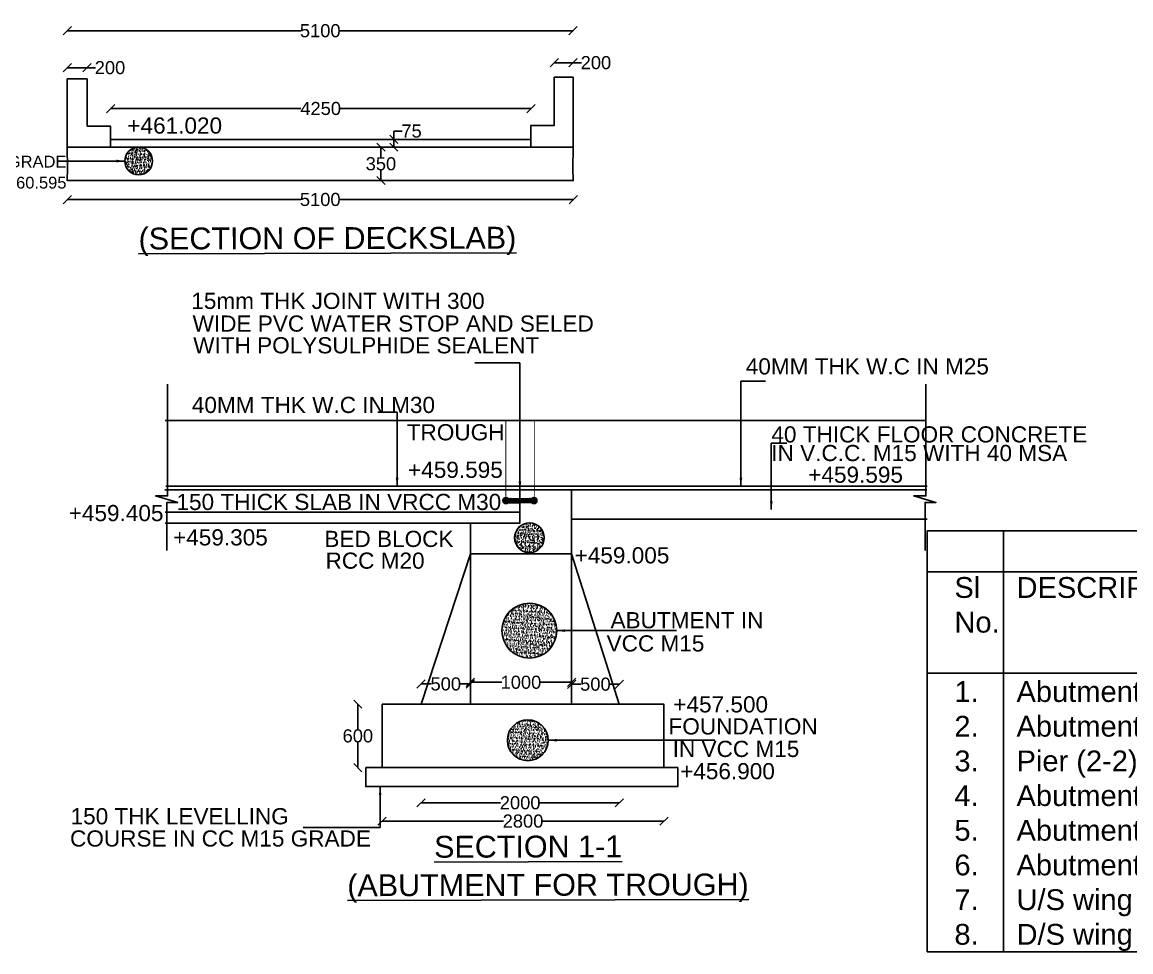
# Model space of a CAD drawing. Header units: millimetres. Extents: x 5124 to 6568637, y 2311 to 91879094.
# Drawn here: x 3553209 to 3565908, y 45943186 to 45953832 of the extents above; entities that cross this region are included whole.
import ezdxf

# ---------------------------------------------------------------- set-up
doc = ezdxf.new("R2010")
doc.units = ezdxf.units.MM
doc.header["$MEASUREMENT"] = 0
doc.linetypes.add('ACAD_ISO02W100', pattern=[15, 12, -3])
for name, color, linetype in [('DIMENSION', 7, 'Continuous'), ('DRAWING', 7, 'Continuous'), ('TEXT', 7, 'Continuous')]:
    doc.layers.add(name, color=color, linetype=linetype)
doc.styles.get("Standard").update_dxf_attribs({"font": 'arial.ttf', "height": 150})
doc.dimstyles.get("Standard").update_dxf_attribs({"dimtxt": 200, "dimasz": 110, "dimexe": 0.18, "dimexo": 0.0625, "dimgap": 0.09, "dimtad": 0, "dimtih": 1, "dimtoh": 1, "dimdec": 0, "dimzin": 0, "dimdsep": 46, "dimtxsty": 'Standard', "dimblk": 'OBLIQUE', "dimcen": 0.09, "dimse1": 1, "dimse2": 1, "dimadec": 0, "dimazin": 0, "dimtfac": 1, "dimtdec": 0, "dimtofl": 0, "dimtmove": 0, "dimatfit": 3, "dimfxl": 1, "dimtolj": 1, "dimtzin": 0, "dimarcsym": 0})

# ---------------------------------------------------------------- blocks, each defined once
blk = doc.blocks.new('_Oblique')
at = {"color": 0, "linetype": 'ByBlock', "lineweight": -2}
blk.add_line((-0.5, -0.5), (0.5, 0.5), dxfattribs=at)
blk = doc.blocks.new('*D78')
at = {"layer": 'Defpoints', "color": 0}
for p in [(3559519, 45953368), (3559305, 45953201), (3559519, 45953201)]:
    blk.add_point(p, dxfattribs=at)
at = {"layer": 'DIMENSION', "color": 0, "lineweight": -2}
for p, q in [((3559305, 45953368), (3559519, 45953368)), ((3559519, 45953368), (3559614, 45953368))]:
    blk.add_line(p, q, dxfattribs=at)
at = {"layer": 'DIMENSION', "color": 0, "lineweight": -2, "xscale": 95, "yscale": 95, "zscale": 95, "rotation": 180}
blk.add_blockref('_Oblique', (3559305, 45953368), dxfattribs=at)
at = {"layer": 'DIMENSION', "color": 0, "lineweight": -2, "xscale": 95, "yscale": 95, "zscale": 95}
blk.add_blockref('_Oblique', (3559519, 45953368), dxfattribs=at)
at = {"layer": 'DIMENSION', "color": 0, "insert": (3559781, 45953368), "char_height": 150, "attachment_point": 5}
blk.add_mtext('\\A1;200', dxfattribs=at)
blk = doc.blocks.new('*D79')
at = {"layer": 'Defpoints', "color": 0}
for p in [(3553726, 45953734), (3553726, 45953183), (3559519, 45953201)]:
    blk.add_point(p, dxfattribs=at)
at = {"layer": 'DIMENSION', "color": 0, "lineweight": -2}
for p, q in [((3553726, 45953734), (3556399, 45953734)), ((3559519, 45953734), (3556846, 45953734))]:
    blk.add_line(p, q, dxfattribs=at)
at = {"layer": 'DIMENSION', "color": 0, "lineweight": -2, "xscale": 95, "yscale": 95, "zscale": 95, "rotation": 180}
blk.add_blockref('_Oblique', (3553726, 45953734), dxfattribs=at)
at = {"layer": 'DIMENSION', "color": 0, "lineweight": -2, "xscale": 95, "yscale": 95, "zscale": 95}
blk.add_blockref('_Oblique', (3559519, 45953734), dxfattribs=at)
at = {"layer": 'DIMENSION', "color": 0, "insert": (3556623, 45953734), "char_height": 150, "attachment_point": 5}
blk.add_mtext('\\A1;5100', dxfattribs=at)
blk = doc.blocks.new('*D80')
at = {"layer": 'Defpoints', "color": 0}
for p in [(3553953, 45953311), (3553726, 45953183), (3553953, 45953183)]:
    blk.add_point(p, dxfattribs=at)
at = {"layer": 'DIMENSION', "color": 0, "lineweight": -2}
for p, q in [((3553726, 45953311), (3553953, 45953311)), ((3553953, 45953311), (3554048, 45953311))]:
    blk.add_line(p, q, dxfattribs=at)
at = {"layer": 'DIMENSION', "color": 0, "lineweight": -2, "xscale": 95, "yscale": 95, "zscale": 95, "rotation": 180}
blk.add_blockref('_Oblique', (3553726, 45953311), dxfattribs=at)
at = {"layer": 'DIMENSION', "color": 0, "lineweight": -2, "xscale": 95, "yscale": 95, "zscale": 95}
blk.add_blockref('_Oblique', (3553953, 45953311), dxfattribs=at)
at = {"layer": 'DIMENSION', "color": 0, "insert": (3554215, 45953311), "char_height": 150, "attachment_point": 5}
blk.add_mtext('\\A1;200', dxfattribs=at)
blk = doc.blocks.new('*D81')
at = {"layer": 'Defpoints', "color": 0}
for p in [(3559036, 45952843), (3554221, 45952643), (3559036, 45952651)]:
    blk.add_point(p, dxfattribs=at)
at = {"layer": 'DIMENSION', "color": 0, "lineweight": -2}
for p, q in [((3554221, 45952843), (3556402, 45952843)), ((3559036, 45952843), (3556855, 45952843))]:
    blk.add_line(p, q, dxfattribs=at)
at = {"layer": 'DIMENSION', "color": 0, "lineweight": -2, "xscale": 95, "yscale": 95, "zscale": 95, "rotation": 180}
blk.add_blockref('_Oblique', (3554221, 45952843), dxfattribs=at)
at = {"layer": 'DIMENSION', "color": 0, "lineweight": -2, "xscale": 95, "yscale": 95, "zscale": 95}
blk.add_blockref('_Oblique', (3559036, 45952843), dxfattribs=at)
at = {"layer": 'DIMENSION', "color": 0, "insert": (3556628, 45952843), "char_height": 150, "attachment_point": 5}
blk.add_mtext('\\A1;4250', dxfattribs=at)
blk = doc.blocks.new('*D82')
at = {"layer": 'Defpoints', "color": 0}
for p in [(3557458, 45952490), (3557466, 45952490), (3557458, 45952401)]:
    blk.add_point(p, dxfattribs=at)
at = {"layer": 'DIMENSION', "color": 0, "lineweight": -2}
for p, q in [((3557466, 45952490), (3557466, 45952585)), ((3557466, 45952585), (3557561, 45952585)), ((3557466, 45952401), (3557466, 45952490))]:
    blk.add_line(p, q, dxfattribs=at)
at = {"layer": 'DIMENSION', "color": 0, "lineweight": -2, "xscale": 95, "yscale": 95, "zscale": 95}
for p, rotation in [((3557466, 45952490), 90), ((3557466, 45952401), 270)]:
    blk.add_blockref('_Oblique', p, dxfattribs=dict(at, rotation=rotation))
at = {"layer": 'DIMENSION', "color": 0, "insert": (3557669, 45952585), "char_height": 150, "attachment_point": 5}
blk.add_mtext('\\A1;75', dxfattribs=at)
blk = doc.blocks.new('*D83')
at = {"layer": 'Defpoints', "color": 0}
for p in [(3557314, 45952401), (3557314, 45952019), (3557318, 45952019)]:
    blk.add_point(p, dxfattribs=at)
at = {"layer": 'DIMENSION', "color": 0, "lineweight": -2}
for p, q in [((3557318, 45952401), (3557318, 45952286)), ((3557318, 45952019), (3557318, 45952133))]:
    blk.add_line(p, q, dxfattribs=at)
at = {"layer": 'DIMENSION', "color": 0, "lineweight": -2, "xscale": 95, "yscale": 95, "zscale": 95}
for p, rotation in [((3557318, 45952401), 90), ((3557318, 45952019), 270)]:
    blk.add_blockref('_Oblique', p, dxfattribs=dict(at, rotation=rotation))
at = {"layer": 'DIMENSION', "color": 0, "insert": (3557318, 45952210), "char_height": 150, "attachment_point": 5}
blk.add_mtext('\\A1;350', dxfattribs=at)
blk = doc.blocks.new('*D84')
at = {"layer": 'Defpoints', "color": 0}
for p in [(3553725, 45952019), (3559521, 45952019), (3559521, 45951801)]:
    blk.add_point(p, dxfattribs=at)
at = {"layer": 'DIMENSION', "color": 0, "lineweight": -2}
for p, q in [((3553725, 45951801), (3556399, 45951801)), ((3559521, 45951801), (3556847, 45951801))]:
    blk.add_line(p, q, dxfattribs=at)
at = {"layer": 'DIMENSION', "color": 0, "lineweight": -2, "xscale": 95, "yscale": 95, "zscale": 95, "rotation": 180}
blk.add_blockref('_Oblique', (3553725, 45951801), dxfattribs=at)
at = {"layer": 'DIMENSION', "color": 0, "lineweight": -2, "xscale": 95, "yscale": 95, "zscale": 95}
blk.add_blockref('_Oblique', (3559521, 45951801), dxfattribs=at)
at = {"layer": 'DIMENSION', "color": 0, "insert": (3556623, 45951801), "char_height": 150, "attachment_point": 5}
blk.add_mtext('\\A1;5100', dxfattribs=at)
blk = doc.blocks.new('*D109')
at = {"layer": 'Defpoints', "color": 0}
for p in [(3558343, 45946253), (3557779, 45946022), (3558343, 45946022)]:
    blk.add_point(p, dxfattribs=at)
at = {"layer": 'DIMENSION', "color": 0, "lineweight": -2}
for p, q in [((3557779, 45946253), (3557895, 45946253)), ((3558343, 45946253), (3558226, 45946253))]:
    blk.add_line(p, q, dxfattribs=at)
at = {"layer": 'DIMENSION', "color": 0, "lineweight": -2, "xscale": 95, "yscale": 95, "zscale": 95, "rotation": 180}
blk.add_blockref('_Oblique', (3557779, 45946253), dxfattribs=at)
at = {"layer": 'DIMENSION', "color": 0, "lineweight": -2, "xscale": 95, "yscale": 95, "zscale": 95}
blk.add_blockref('_Oblique', (3558343, 45946253), dxfattribs=at)
at = {"layer": 'DIMENSION', "color": 0, "insert": (3558061, 45946253), "char_height": 150, "attachment_point": 5}
blk.add_mtext('\\A1;500', dxfattribs=at)
blk = doc.blocks.new('*D110')
at = {"layer": 'Defpoints', "color": 0}
for p in [(3559502, 45946272), (3558343, 45946022), (3559502, 45946022)]:
    blk.add_point(p, dxfattribs=at)
at = {"layer": 'DIMENSION', "color": 0, "lineweight": -2}
for p, q in [((3558343, 45946272), (3558705, 45946272)), ((3559502, 45946272), (3559139, 45946272))]:
    blk.add_line(p, q, dxfattribs=at)
at = {"layer": 'DIMENSION', "color": 0, "lineweight": -2, "xscale": 95, "yscale": 95, "zscale": 95, "rotation": 180}
blk.add_blockref('_Oblique', (3558343, 45946272), dxfattribs=at)
at = {"layer": 'DIMENSION', "color": 0, "lineweight": -2, "xscale": 95, "yscale": 95, "zscale": 95}
blk.add_blockref('_Oblique', (3559502, 45946272), dxfattribs=at)
at = {"layer": 'DIMENSION', "color": 0, "insert": (3558922, 45946272), "char_height": 150, "attachment_point": 5}
blk.add_mtext('\\A1;1000', dxfattribs=at)
blk = doc.blocks.new('*D111')
at = {"layer": 'Defpoints', "color": 0}
for p in [(3560048, 45946250), (3559502, 45946022), (3560048, 45946022)]:
    blk.add_point(p, dxfattribs=at)
at = {"layer": 'DIMENSION', "color": 0, "lineweight": -2}
for p, q in [((3559502, 45946250), (3559610, 45946250)), ((3560048, 45946250), (3559941, 45946250))]:
    blk.add_line(p, q, dxfattribs=at)
at = {"layer": 'DIMENSION', "color": 0, "lineweight": -2, "xscale": 95, "yscale": 95, "zscale": 95, "rotation": 180}
blk.add_blockref('_Oblique', (3559502, 45946250), dxfattribs=at)
at = {"layer": 'DIMENSION', "color": 0, "lineweight": -2, "xscale": 95, "yscale": 95, "zscale": 95}
blk.add_blockref('_Oblique', (3560048, 45946250), dxfattribs=at)
at = {"layer": 'DIMENSION', "color": 0, "insert": (3559775, 45946250), "char_height": 150, "attachment_point": 5}
blk.add_mtext('\\A1;500', dxfattribs=at)
blk = doc.blocks.new('*D112')
at = {"layer": 'Defpoints', "color": 0}
for p in [(3557779, 45946022), (3560048, 45946022), (3560048, 45944892)]:
    blk.add_point(p, dxfattribs=at)
at = {"layer": 'DIMENSION', "color": 0, "lineweight": -2}
for p, q in [((3557779, 45944892), (3558688, 45944892)), ((3560048, 45944892), (3559139, 45944892))]:
    blk.add_line(p, q, dxfattribs=at)
at = {"layer": 'DIMENSION', "color": 0, "lineweight": -2, "xscale": 95, "yscale": 95, "zscale": 95, "rotation": 180}
blk.add_blockref('_Oblique', (3557779, 45944892), dxfattribs=at)
at = {"layer": 'DIMENSION', "color": 0, "lineweight": -2, "xscale": 95, "yscale": 95, "zscale": 95}
blk.add_blockref('_Oblique', (3560048, 45944892), dxfattribs=at)
at = {"layer": 'DIMENSION', "color": 0, "insert": (3558913, 45944892), "char_height": 150, "attachment_point": 5}
blk.add_mtext('\\A1;2000', dxfattribs=at)
blk = doc.blocks.new('*D113')
at = {"layer": 'Defpoints', "color": 0}
for p in [(3557331, 45945295), (3560560, 45945295), (3560560, 45944682)]:
    blk.add_point(p, dxfattribs=at)
at = {"layer": 'DIMENSION', "color": 0, "lineweight": -2}
for p, q in [((3557331, 45944682), (3558721, 45944682)), ((3560560, 45944682), (3559171, 45944682))]:
    blk.add_line(p, q, dxfattribs=at)
at = {"layer": 'DIMENSION', "color": 0, "lineweight": -2, "xscale": 95, "yscale": 95, "zscale": 95, "rotation": 180}
blk.add_blockref('_Oblique', (3557331, 45944682), dxfattribs=at)
at = {"layer": 'DIMENSION', "color": 0, "lineweight": -2, "xscale": 95, "yscale": 95, "zscale": 95}
blk.add_blockref('_Oblique', (3560560, 45944682), dxfattribs=at)
at = {"layer": 'DIMENSION', "color": 0, "insert": (3558946, 45944682), "char_height": 150, "attachment_point": 5}
blk.add_mtext('\\A1;2800', dxfattribs=at)
blk = doc.blocks.new('*D114')
at = {"layer": 'Defpoints', "color": 0}
for p in [(3557054, 45946022), (3557331, 45946022), (3557331, 45945295)]:
    blk.add_point(p, dxfattribs=at)
at = {"layer": 'DIMENSION', "color": 0, "lineweight": -2}
for p, q in [((3557054, 45946022), (3557054, 45945735)), ((3557054, 45945295), (3557054, 45945582))]:
    blk.add_line(p, q, dxfattribs=at)
at = {"layer": 'DIMENSION', "color": 0, "lineweight": -2, "xscale": 95, "yscale": 95, "zscale": 95}
for p, rotation in [((3557054, 45946022), 90), ((3557054, 45945295), 270)]:
    blk.add_blockref('_Oblique', p, dxfattribs=dict(at, rotation=rotation))
at = {"layer": 'DIMENSION', "color": 0, "insert": (3557054, 45945658), "char_height": 150, "attachment_point": 5}
blk.add_mtext('\\A1;600', dxfattribs=at)

msp = doc.modelspace()

# ---------------------------------------------------------------- hatches: boundary and pattern name
at = {"layer": 'DRAWING'}
h = msp.add_hatch(dxfattribs=at)
h.set_pattern_fill('AR-CONC,_O', color=256, scale=9.003254)
h.set_pattern_definition([(50, (462136.98, 4572644.17), (64.57675716, -5.6497342), [6.75244061, -74.27684674]), (355, (462136.98, 4572644.17), (-12.4921352, 67.72176949), [5.40195249, -59.42147739]), (100.4514, (462142.36, 4572643.697), (52.08466992, 62.07199418), [5.7386913, -63.1256063]), (46.1842, (462136.98, 4572662.174), (96.086424, -14.90209753), [10.12866092, -111.4152701]), (96.6356, (462144.99, 4572660.93), (84.15005883, 87.70230764), [8.60803722, -94.68839432]), (351.1842, (462136.98, 4572662.17), (84.14999036, 87.70237337), [8.10292874, -89.13221609]), (21, (462145.98, 4572657.67), (53.74105894, -36.24880198), [6.75244061, -74.27684674]), (326, (462145.98, 4572657.67), (21.90629772, 65.28710153), [5.40195249, -59.42147739]), (71.4514, (462150.46, 4572654.65), (75.64737868, 29.03824033), [5.7386913, -63.1256063]), (37.5, (462136.978, 4572644.168), (1.094782679, 29.97127971), [0, -58.70121706, 0, -60.321802806, 0, -59.646558745]), (7.5, (462136.978, 4572644.168), (23.684819048, 35.509888819), [0, -34.392430854, 0, -57.350728936, 0, -22.73321673]), (327.5, (462116.9, 4572644.168), (48.061390639, -2.030672425), [0, -22.508135375, 0, -70.22538237, 0, -93.183680454]), (317.5, (462107.898, 4572644.168), (52.505732994, 9.012705976), [0, -29.26057599, 0, -46.6368565, 0, -66.173918003])])
h.paths.add_polyline_path([(3554384.1, 45952241.9, 1), (3554701.6, 45952241.9, 1)])
h = msp.add_hatch(dxfattribs=at)
h.set_pattern_fill('ANSI31', color=256, style=0)
h.set_pattern_definition([(45, (60645.97592, -7078.93121), (-0.08838834764832, 0.08838834764832), [])])
h.paths.add_polyline_path([(3558715.4, 45948352.9, 1), (3558784.1, 45948352.9, 1)])
h.paths.add_polyline_path([(3558910.6, 45948329.1), (3558910.6, 45948377.2), (3558774.1, 45948377.2, -0.198666), (3558784.1, 45948352.9, -0.1933262), (3558774.6, 45948329.1)])
h = msp.add_hatch(dxfattribs=at)
h.set_pattern_fill('ANSI31', color=256, style=0)
h.set_pattern_definition([(135, (7057175.1339, -7078.93121), (0.08838834764832, 0.08838834764832), [])])
h.paths.add_polyline_path([(3559105.7, 45948352.9, -1), (3559037, 45948352.9, -1)])
h.paths.add_polyline_path([(3558910.6, 45948329.1), (3558910.6, 45948377.2), (3559047, 45948377.2, 0.198666), (3559037, 45948352.9, 0.1933262), (3559046.5, 45948329.1)])
h = msp.add_hatch(dxfattribs=at)
h.set_pattern_fill('AR-CONC,_O', color=256, scale=9.251558)
h.set_pattern_definition([(50, (-272.85, -210.836), (66.357741625, -5.80555015), [6.93866848, -76.32535329]), (355, (-272.85, -210.836), (-12.83666007, 69.58949133), [5.550934785, -61.06028263]), (100.4514, (-267.32, -211.32), (53.52113084, 63.78389894), [5.89696063, -64.86656898]), (46.1842, (-272.85, -192.33), (98.73642435, -15.31308757), [10.40800272, -114.48802994]), (96.6356, (-264.62, -193.61), (86.47086207, 90.12107957), [8.84544122, -97.29983793]), (351.1842, (-272.85, -192.33), (86.47079172, 90.1211471), [8.32640218, -91.59042395]), (21, (-263.596, -196.96), (55.223201983, -37.24852009), [6.93866848, -76.32535329]), (326, (-263.596, -196.96), (22.51045899, 67.08767682), [5.550934785, -61.06028263]), (71.4514, (-258.994, -200.06), (77.7336836, 29.83909589), [5.89696063, -64.86656898]), (37.5, (-272.848, -210.836), (1.124976064, 30.797867882), [0, -60.320157997, 0, -61.985438432, 0, -61.291571584]), (7.5, (-272.848, -210.836), (24.33803077, 36.489228185), [0, -35.340951464, 0, -58.9324243, 0, -23.360183887]), (327.5, (-293.48, -210.836), (49.386892166, -2.086677035), [0, -23.128894937, 0, -72.162152205, 0, -95.75362504]), (317.5, (-302.73, -210.836), (53.95380656, 9.261270476), [0, -30.06756342, 0, -47.92307031, 0, -67.998951116])])
h.paths.add_polyline_path([(3559189, 45947927, 1), (3558849.2, 45947927, 1)])
h = msp.add_hatch(dxfattribs=at)
h.set_pattern_fill('AR-CONC,_O', color=256, scale=9.251558)
h.set_pattern_definition([(50, (381326.38, 3426044.404), (66.357741625, -5.80555015), [6.93866848, -76.32535329]), (355, (381326.38, 3426044.404), (-12.83666007, 69.58949133), [5.55093478, -61.06028263]), (100.4514, (381331.91, 3426043.92), (53.52113084, 63.78389894), [5.89696063, -64.86656898]), (46.1842, (381326.38, 3426062.91), (98.73642435, -15.31308757), [10.40800272, -114.48802994]), (96.6356, (381334.61, 3426061.63), (86.47086207, 90.12107957), [8.84544122, -97.29983793]), (351.1842, (381326.38, 3426062.91), (86.47079172, 90.1211471), [8.32640218, -91.59042395]), (21, (381335.63, 3426058.28), (55.22320198, -37.24852009), [6.93866848, -76.32535329]), (326, (381335.63, 3426058.28), (22.510459, 67.08767682), [5.55093478, -61.06028263]), (71.4514, (381340.234, 3426055.18), (77.7336836, 29.83909589), [5.89696063, -64.86656898]), (37.5, (381326.38, 3426044.404), (1.124976064, 30.797867882), [0, -60.320157997, 0, -61.985438432, 0, -61.291571584]), (7.5, (381326.38, 3426044.404), (24.33803077, 36.489228185), [0, -35.340951464, 0, -58.9324243, 0, -23.360183887]), (327.5, (381305.75, 3426044.404), (49.386892166, -2.086677035), [0, -23.128894937, 0, -72.162152205, 0, -95.75362504]), (317.5, (381296.498, 3426044.404), (53.95380656, 9.261270476), [0, -30.06756342, 0, -47.92307031, 0, -67.998951116])])
h.paths.add_polyline_path([(3558704.5, 45946864.2, 1), (3559333, 45946864.2, 1)])
h = msp.add_hatch(dxfattribs=at)
h.set_pattern_fill('AR-CONC,_O', color=256, scale=9.251558)
h.set_pattern_definition([(50, (381308.493, 3424789.08), (66.357741625, -5.80555015), [6.93866848, -76.32535329]), (355, (381308.49, 3424789.08), (-12.83666007, 69.58949133), [5.55093478, -61.06028263]), (100.4514, (381314.02, 3424788.594), (53.52113084, 63.78389894), [5.89696063, -64.86656898]), (46.1842, (381308.49, 3424807.58), (98.73642435, -15.31308757), [10.40800272, -114.48802994]), (96.6356, (381316.72, 3424806.31), (86.47086207, 90.12107957), [8.84544122, -97.29983793]), (351.1842, (381308.49, 3424807.58), (86.47079172, 90.1211471), [8.32640218, -91.59042395]), (21, (381317.745, 3424802.956), (55.22320198, -37.24852009), [6.93866848, -76.32535329]), (326, (381317.745, 3424802.956), (22.510459, 67.08767682), [5.55093478, -61.06028263]), (71.4514, (381322.346, 3424799.85), (77.7336836, 29.83909589), [5.89696063, -64.86656898]), (37.5, (381308.493, 3424789.078), (1.124976064, 30.797867882), [0, -60.320157997, 0, -61.985438432, 0, -61.291571584]), (7.5, (381308.493, 3424789.078), (24.33803077, 36.489228185), [0, -35.340951464, 0, -58.9324243, 0, -23.360183887]), (327.5, (381287.862, 3424789.078), (49.386892166, -2.086677035), [0, -23.128894937, 0, -72.162152205, 0, -95.75362504]), (317.5, (381278.61, 3424789.08), (53.95380656, 9.261270476), [0, -30.06756342, 0, -47.92307031, 0, -67.998951116])])
h.paths.add_polyline_path([(3558766.5, 45945608.9, 1), (3559235.2, 45945608.9, 1)])

# ---------------------------------------------------------------- linework, layer by layer
at = {"layer": 'DIMENSION'}
for points in [[(3554875.1, 45949686.6), (3554875.1, 45948406.2), (3554736.5, 45948406.2), (3554990.3, 45948332.4), (3554866.2, 45948332.4), (3554866.2, 45947782.5)], [(3563560.3, 45949686.6), (3563560.3, 45948406.2), (3563421.6, 45948406.2), (3563675.5, 45948332.4), (3563551.4, 45948332.4), (3563551.4, 45947782.5)], [(3554845.6, 45949272.3), (3563560.3, 45949272.3)], [(3558910.6, 45948476), (3554844.7, 45948476)], [(3554855.8, 45948519.5), (3563574.9, 45948519.5)], [(3559501.8, 45947744.9), (3559501.8, 45948476), (3558910.6, 45948476), (3558910.6, 45948095.3), (3558342.5, 45948095.3), (3558342.5, 45947744.9)], [(3559501.8, 45948476), (3563573.1, 45948476)], [(3558910.6, 45948219.1), (3554847.2, 45948219.1)], [(3558342.5, 45948095.3), (3554848.4, 45948095.3)], [(3559501.8, 45948138.8), (3563576.5, 45948138.8)], [(3558342.5, 45947744.9), (3557778.7, 45946021.8)], [(3559501.8, 45947744.9), (3560048.3, 45946021.8)]]:
    msp.add_lwpolyline(points, dxfattribs=at)
for points in [[(3558342.5, 45946021.8), (3559501.8, 45946021.8), (3559501.8, 45947744.9), (3558342.5, 45947744.9)], [(3557330.8, 45946021.8), (3560560.4, 45946021.8), (3560560.4, 45945294.7), (3557330.8, 45945294.7)], [(3557144.6, 45945294.7), (3560717.8, 45945294.7), (3560717.8, 45945077.9), (3557144.6, 45945077.9)]]:
    msp.add_lwpolyline(points, close=True, dxfattribs=at)
at = {"layer": 'DRAWING'}
for points in [[(3553726.1, 45952400.6), (3559519.4, 45952400.6), (3559517, 45952155.8), (3559520.7, 45952018.6), (3553724.8, 45952018.6), (3553727.5, 45952156.8), (3553726.1, 45952400.6), (3553726.1, 45953183.5), (3553952.8, 45953183.5), (3553952.8, 45952643.1), (3554220.6, 45952643.1), (3554220.6, 45952400.6)], [(3559036.1, 45952400.6), (3559036.1, 45952650.8), (3559304.6, 45952650.8), (3559304.6, 45953200.8), (3559518.9, 45953200.8), (3559519.4, 45952400.6)], [(3554220.6, 45952489.9), (3559036.1, 45952489.9)], [(3558774.6, 45948329.1), (3558910.6, 45948329.1)], [(3563577.1, 45943185.6), (3578064.3, 45943185.6)]]:
    msp.add_lwpolyline(points, dxfattribs=at)
at = {"layer": 'DRAWING', "linetype": 'ACAD_ISO02W100', "ltscale": 20, "const_width": 10}
for points in [[(3558748.7, 45948387.4), (3558748.7, 45949272.7)], [(3559075.3, 45948387), (3559075.3, 45949272.3)]]:
    msp.add_lwpolyline(points, dxfattribs=at)
at = {"layer": 'DRAWING'}
for centre, radius in [((3554542.8, 45952241.9), 158.7), ((3558749.8, 45948352.9), 34.4), ((3559071.3, 45948352.9), 34.4), ((3559019.1, 45947927), 169.9), ((3559018.8, 45946864.2), 314.2), ((3559000.9, 45945608.9), 234.3)]:
    msp.add_circle(centre, radius, dxfattribs=at)
at = {"layer": 'TEXT'}
for points in [[(3563577.1, 45943185.6), (3563577.1, 45948006.9), (3578064.3, 45948006.9), (3578064.3, 45943185.6)], [(3564447.9, 45948006.9), (3564447.9, 45943185.6)], [(3563577.1, 45947537.8), (3578064.3, 45947537.8)]]:
    msp.add_lwpolyline(points, dxfattribs=at)
msp.add_lwpolyline([(3563577.1, 45948006.9), (3578064.3, 45948006.9), (3578064.3, 45946377), (3563577.1, 45946377)], close=True, dxfattribs=at)

# ---------------------------------------------------------------- texts
at = {"layer": 'DRAWING', "attachment_point": 1}
for s, insert, char_height, width in [('\\pi5756.3;{\\H1.4574x;      \\LSTRESS TABLE\\P\\pi0;\\H0.91933x;\\lSl^IDESCRIPTION^I^I^I^I^ISTRESS IN CONCRET^I^ISTRESS IN CONCRET\\PNo.^I^I^I^I^I^I^I^I^I^IMax^I^IMin^I^I^IMax^I^IMin\\P^I^I^I^I^I^I^I^I^I^I(t/Sqm)^I(t/Sqm)^I^I(t/Sqm)^I(t/Sqm)\\P1.^IAbutment L/S SLRB (10-10)^I^I^I^I+24.482^I-4.650^I^I+18.389^I+2.073\\P\\H0.99998x;2.^IAbutment R/S SLRB (10-10)^I^I^I^I+24.482^I-4.650^I^I+18.389^I+2.073\\P3.^IPier (2-2)^I^I^I^I^I^I^I^I+45.362^I+11.475^I^I+21.447^I+10.015\\P\\H0.99998x;4.^IAbutment - SLRB (4-4)^I^I^I^I^I+24.482^I-4.650^I^I+18.389^I+2.073\\P\\H0.99998x;5.^IAbutment - Foot Bridge (7-7)^I^I^I^I+9.340^I+5.570^I^I+7.460^I+7.240\\P6.^IAbutment - Trough^I (1-1)^I\\H0.99996x;^I^I^I+12.731^I+6.749^I^I+9.573^I+8.824\\P7.^IU/S wing and return wall (sec 6-6)^I^I+13.580^I-2.011^I^I+11.605^I+1.598\\P8.^ID/S wing and return wall (sec 8-6)\\H0.99996x;^I^I+13.425^I-1.423^I^I+11.700^I+1.943}', (3563887.3, 45947909.4), 177.852, 14793.196), ('IN VCC M15', (3560660.5, 45945602), 185.03, 1487.071)]:
    msp.add_mtext(s, dxfattribs=dict(at, insert=insert, char_height=char_height, width=width))
at = {"layer": 'TEXT'}
for s, height, p in [('+461.020', 185.03, (3554413.7, 45952556)), ('RCC M20 GRADE', 135.049, (3552164.4, 45952167.6)), ('+460.595', 135.05, (3552924.3, 45951926.9)), ('15mm THK JOINT WITH 300', 185.031, (3555146.2, 45950548)), ('WIDE PVC WATER STOP AND SELED', 185.031, (3555161.3, 45950288.3)), ('WITH POLYSULPHIDE SEALENT', 185.031, (3555168.2, 45950039.6)), ('40MM THK W.C IN M25', 185.031, (3561497.1, 45949798)), ('40MM THK W.C IN M30', 185.031, (3555152.3, 45949356.5)), ('TROUGH', 185.03, (3557613.8, 45949043.5)), ('40 THICK FLOOR CONCRETE', 185.031, (3561790.6, 45949019)), ('IN V.C.C. M15 WITH 40 MSA', 185.031, (3561790, 45948805.7)), ('+459.595', 185.03, (3557629.1, 45948613.3)), ('+459.595', 185.03, (3562213.1, 45948557.2)), ('150 THICK SLAB IN VRCC M30', 185.031, (3554976.3, 45948245.6)), ('+459.405', 185.03, (3553742.5, 45948118.1)), ('+459.305', 185.03, (3554937.4, 45947839.6)), ('BED BLOCK', 185.03, (3556670.2, 45947822.2)), ('RCC M20', 185.03, (3556684, 45947573.3)), ('+459.005', 185.03, (3559537, 45947633.9)), ('ABUTMENT IN ', 185.031, (3559948.3, 45946891.1)), ('VCC M15', 185.03, (3559903.1, 45946625.5)), ('+457.500', 185.03, (3560667.7, 45945927.1)), ('FOUNDATION ', 185.031, (3560612.8, 45945675)), ('+456.900', 185.03, (3560745.3, 45945162)), ('150 THK LEVELLING ', 185.031, (3553763.3, 45944645.9)), ('COURSE IN CC M15 GRADE', 185.031, (3553757.2, 45944391.4))]:
    msp.add_text(s, height=height, dxfattribs=at).set_placement(p)
for s, p in [('%%U(SECTION OF DECKSLAB)', (3554542.5, 45951229)), ('%%USECTION 1-1', (3557927.8, 45944263.3)), ('%%U(ABUTMENT FOR TROUGH)', (3556933.5, 45943822.1))]:
    msp.add_text(s, height=250, rotation=0.1412, dxfattribs=at).set_placement(p)

# ---------------------------------------------------------------- dimensions: what is measured, and where the dimension line sits
at = {"layer": 'DIMENSION'}
for base, p1, p2, text, picture, middle in [((3553726.1, 45953733.9), (3559518.9, 45953200.9), (3553726.1, 45953183.5), '5100', '*D79', (3556622.5, 45953733.9)), ((3553952.8, 45953311), (3553726.1, 45953183.5), (3553952.8, 45953183.5), '200', '*D80', (3554214.6, 45953311)), ((3559518.9, 45953368.4), (3559304.6, 45953200.8), (3559518.9, 45953200.9), '200', '*D78', (3559780.7, 45953368.4)), ((3559036.1, 45952842.7), (3554220.6, 45952643.1), (3559036.1, 45952650.8), '4250', '*D81', (3556628.4, 45952842.7)), ((3559520.7, 45951801.1), (3553724.8, 45952018.6), (3559520.7, 45952018.6), '5100', '*D84', (3556622.8, 45951801.1)), ((3559501.8, 45946271.9), (3558342.5, 45946021.8), (3559501.8, 45946021.8), '1000', '*D110', (3558922.2, 45946271.9)), ((3558342.5, 45946253), (3557778.7, 45946021.8), (3558342.5, 45946021.8), '500', '*D109', (3558060.6, 45946253)), ((3560048.3, 45946249.8), (3559501.8, 45946021.8), (3560048.3, 45946021.8), '500', '*D111', (3559775.1, 45946249.8)), ((3560048.3, 45944892.1), (3557778.7, 45946021.8), (3560048.3, 45946021.8), '2000', '*D112', (3558913.5, 45944892.1)), ((3560560.4, 45944682.4), (3557330.8, 45945294.7), (3560560.4, 45945294.7), '2800', '*D113', (3558945.6, 45944682.4))]:
    dim = msp.add_linear_dim(base=base, p1=p1, p2=p2, text=text, dimstyle='Standard', override={"dimasz": 95, "dimfxl": 2000, "dimarcsym": 1}, dxfattribs=at)
    dim.commit()
    dim.dimension.update_dxf_attribs({"geometry": picture, "text_midpoint": middle})
for base, p1, p2, text, picture, middle in [((3557466.3, 45952489.9), (3557457.8, 45952400.6), (3557457.8, 45952489.9), '75', '*D82', (3557668.8, 45952584.9)), ((3557318.1, 45952018.6), (3557313.9, 45952400.6), (3557313.9, 45952018.6), '350', '*D83', (3557318.1, 45952209.6)), ((3557053.9, 45946021.8), (3557330.8, 45945294.7), (3557330.8, 45946021.8), '600', '*D114', (3557053.9, 45945658.3))]:
    dim = msp.add_linear_dim(base=base, p1=p1, p2=p2, angle=90, text=text, dimstyle='Standard', override={"dimasz": 95, "dimfxl": 2000, "dimarcsym": 1}, dxfattribs=at)
    dim.commit()
    dim.dimension.update_dxf_attribs({"geometry": picture, "text_midpoint": middle})

# ---------------------------------------------------------------- leaders
for points in [[(3554384.1, 45952241.9), (3553620.6, 45952241.9)], [(3558910.6, 45948476), (3558910.6, 45949931), (3558395.3, 45949931)], [(3561441.4, 45948519.5), (3561441.4, 45949720.1), (3561725.1, 45949720.1)], [(3557503.6, 45948519.5), (3557503.6, 45949367.4), (3557281.8, 45949367.4)], [(3561790, 45948250.3), (3561790, 45949011.5), (3561968.4, 45949011.5)], [(3559333, 45946864.2), (3560703.3, 45946864.2)], [(3559235.2, 45945608.9), (3561143.5, 45945608.9)], [(3557309.3, 45945077.9), (3557309.3, 45944611.3), (3556428.1, 45944611.3)]]:
    msp.add_leader(points, dimstyle='Standard', override={"dimasz": 95, "dimgap": 0.09, "dimtad": 0, "dimfxl": 2000, "dimarcsym": 1}, dxfattribs=at)

doc.saveas('drawing.dxf')
